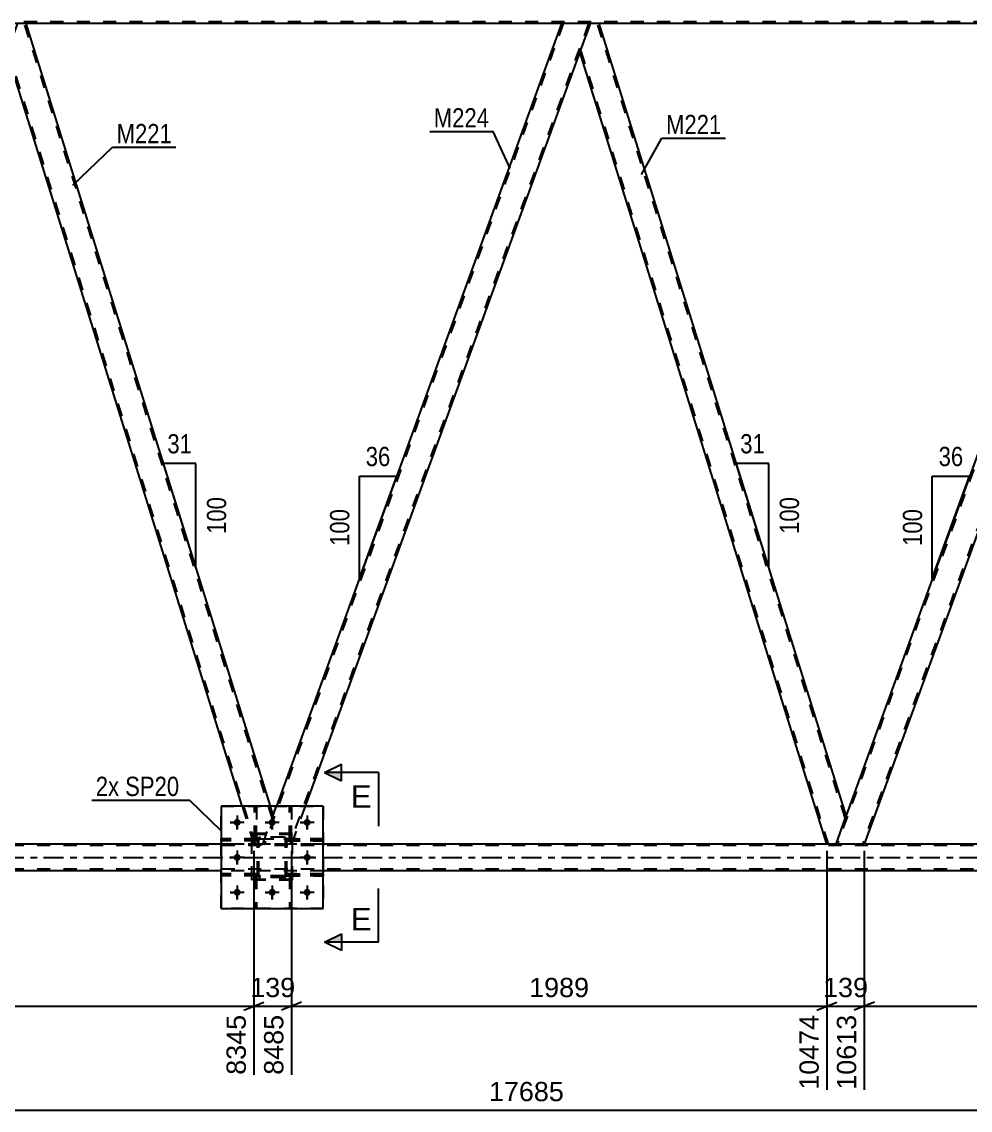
# Model space of a CAD drawing. Header units: millimetres. Extents: x 0 to 841, y 0 to 594.
# Drawn here: x 357.5 to 498.5, y 269.3 to 431.2 of the extents above; entities that cross this region are included whole.
import ezdxf

# ---------------------------------------------------------------- set-up
doc = ezdxf.new("R2010")
doc.units = ezdxf.units.MM
doc.linetypes.add('DXK_LINE_DOT2', pattern=[3.9198, 1.9599, -1.9599])
doc.linetypes.add('DXK_LINE_DOT3', pattern=[5.9187, 2.979, -0.9799, 0.9799, -0.9799])
doc.styles.add('Arial', font='ARIAL.TTF', dxfattribs={"height": 0.2})
doc.styles.add('Arial Narrow', font='ARIALN.TTF', dxfattribs={"height": 0.2})

# ---------------------------------------------------------------- blocks, each defined once
blk = doc.blocks.new('Part-318895985-3798 - 3780')
at = {"color": 7, "linetype": 'DXK_LINE_DOT2'}
for p, q in [((397.28, 309.69), (397.28, 314.53)), ((397.28, 314.53), (397.6, 314.53)), ((397.6, 314.53), (397.6, 309.69)), ((397.28, 310.29), (397.6, 310.29)), ((397.6, 309.69), (397.28, 309.69))]:
    blk.add_line(p, q, dxfattribs=at)
blk = doc.blocks.new('Part-318895985-4180 - 3780')
at = {"color": 7, "linetype": 'DXK_LINE_DOT2'}
for p, q in [((387.12, 299.33), (387.12, 314.53)), ((387.12, 314.53), (402.32, 314.53)), ((402.32, 314.53), (402.32, 299.33)), ((402.32, 299.33), (387.12, 299.33))]:
    blk.add_line(p, q, dxfattribs=at)
blk = doc.blocks.new('Part-318895985-3799 - 3780')
at = {"color": 7, "linetype": 'DXK_LINE_DOT2'}
for p, q in [((392.08, 304.17), (392.4, 304.17)), ((392.08, 304.17), (392.08, 299.33)), ((392.08, 303.57), (392.4, 303.57)), ((392.4, 304.17), (392.4, 299.33)), ((392.4, 299.33), (392.08, 299.33))]:
    blk.add_line(p, q, dxfattribs=at)
blk = doc.blocks.new('Part-318895985-3904 - 3780')
at = {"color": 7, "linetype": 'DXK_LINE_DOT2'}
for p, q in [((437.98, 430.92), (393.58, 308.92)), ((441.73, 430.92), (397.32, 308.92)), ((437.98, 430.92), (438, 430.92)), ((441.98, 430.92), (440.44, 426.67)), ((393.32, 308.92), (395.36, 314.53)), ((399.62, 314.53), (397.58, 308.92)), ((397.58, 308.92), (393.32, 308.92))]:
    blk.add_line(p, q, dxfattribs=at)
at = {"color": 2, "linetype": 'Continuous'}
for p, q in [((437.73, 430.92), (395.36, 314.53)), ((441.98, 430.92), (437.73, 430.92)), ((440.44, 426.67), (399.62, 314.53))]:
    blk.add_line(p, q, dxfattribs=at)
blk = doc.blocks.new('Part-318895985-3820 - 3780')
at = {"color": 7, "linetype": 'DXK_LINE_DOT2'}
for p, q in [((718.45, 308.68), (129.92, 308.68)), ((718.45, 308.92), (216.85, 308.92)), ((402.32, 308.92), (387.12, 308.92)), ((482.71, 308.92), (477.14, 308.92)), ((718.45, 305.16), (129.92, 305.16)), ((402.32, 304.92), (387.12, 304.92))]:
    blk.add_line(p, q, dxfattribs=at)
at = {"color": 2, "linetype": 'Continuous'}
for p, q in [((387.12, 308.92), (312.44, 308.92)), ((477.14, 308.92), (402.32, 308.92)), ((557.39, 308.92), (482.71, 308.92)), ((387.12, 304.92), (232.05, 304.92)), ((557.39, 304.92), (402.32, 304.92))]:
    blk.add_line(p, q, dxfattribs=at)
at = {"color": 7, "linetype": 'DXK_LINE_DOT3'}
blk.add_line((129.92, 306.92), (718.45, 306.92), dxfattribs=at)
blk = doc.blocks.new('Part-318895985-4147 - 3780')
at = {"color": 7, "linetype": 'DXK_LINE_DOT2'}
for p, q in [((397.28, 304.17), (397.6, 304.17)), ((397.28, 304.17), (397.28, 299.33)), ((397.28, 303.57), (397.6, 303.57)), ((397.6, 304.17), (397.6, 299.33)), ((397.6, 299.33), (397.28, 299.33))]:
    blk.add_line(p, q, dxfattribs=at)
blk = doc.blocks.new('Part-318895985-4201 - 3780')
at = {"color": 7, "linetype": 'DXK_LINE_DOT2'}
for p, q in [((396.92, 309.37), (396.92, 309.69)), ((396.92, 309.69), (402.32, 309.69)), ((402.32, 309.37), (396.92, 309.37)), ((397.52, 309.37), (397.52, 309.69)), ((402.32, 309.69), (402.32, 309.37))]:
    blk.add_line(p, q, dxfattribs=at)
blk = doc.blocks.new('Part-318895985-4192 - 3780')
at = {"color": 7, "linetype": 'DXK_LINE_DOT2'}
for p, q in [((402.32, 309.69), (396.92, 309.69)), ((396.92, 309.69), (396.92, 309.37)), ((396.92, 309.37), (402.32, 309.37)), ((397.52, 309.37), (397.52, 309.69)), ((402.32, 309.37), (402.32, 309.69))]:
    blk.add_line(p, q, dxfattribs=at)
blk = doc.blocks.new('Part-318895985-4199 - 3780')
at = {"color": 7, "linetype": 'DXK_LINE_DOT2'}
for p, q in [((402.32, 304.49), (396.92, 304.49)), ((396.92, 304.49), (396.92, 304.17)), ((397.52, 304.17), (397.52, 304.49)), ((402.32, 304.17), (402.32, 304.49)), ((396.92, 304.17), (402.32, 304.17))]:
    blk.add_line(p, q, dxfattribs=at)
blk = doc.blocks.new('Part-318895985-4115 - 3780')
at = {"color": 2, "linetype": 'Continuous'}
for p, q in [((392.08, 314.53), (392.08, 314.53)), ((392.4, 314.53), (392.08, 314.53)), ((392.4, 314.53), (392.4, 314.53))]:
    blk.add_line(p, q, dxfattribs=at)
at = {"color": 7, "linetype": 'DXK_LINE_DOT2'}
for p, q in [((392.08, 309.69), (392.08, 314.53)), ((392.4, 309.69), (392.4, 314.53)), ((392.08, 310.29), (392.4, 310.29)), ((392.4, 309.69), (392.08, 309.69))]:
    blk.add_line(p, q, dxfattribs=at)
blk = doc.blocks.new('Bolt-318895985-3896 - 3780')
at = {"color": 1, "linetype": 'Continuous'}
for p, q in [((389.52, 313.17), (389.52, 312.48)), ((394.72, 313.17), (394.72, 312.48)), ((399.92, 313.17), (399.92, 312.48)), ((388.48, 312.13), (389.18, 312.13)), ((389.52, 311.09), (389.52, 311.78)), ((390.56, 312.13), (389.87, 312.13)), ((393.68, 312.13), (394.38, 312.13)), ((394.72, 311.09), (394.72, 311.78)), ((395.76, 312.13), (395.07, 312.13)), ((398.88, 312.13), (399.58, 312.13)), ((399.92, 311.09), (399.92, 311.78)), ((400.96, 312.13), (400.27, 312.13)), ((389.52, 307.97), (389.52, 307.28)), ((399.92, 307.97), (399.92, 307.28)), ((388.48, 306.93), (389.18, 306.93)), ((389.52, 305.89), (389.52, 306.58)), ((390.56, 306.93), (389.87, 306.93)), ((398.88, 306.93), (399.58, 306.93)), ((399.92, 305.89), (399.92, 306.58)), ((400.96, 306.93), (400.27, 306.93)), ((389.52, 302.77), (389.52, 302.08)), ((394.72, 302.77), (394.72, 302.08)), ((399.92, 302.77), (399.92, 302.08)), ((388.48, 301.73), (389.18, 301.73)), ((389.52, 300.69), (389.52, 301.38)), ((390.56, 301.73), (389.87, 301.73)), ((393.68, 301.73), (394.38, 301.73)), ((394.72, 300.69), (394.72, 301.38)), ((395.76, 301.73), (395.07, 301.73)), ((398.88, 301.73), (399.58, 301.73)), ((399.92, 300.69), (399.92, 301.38)), ((400.96, 301.73), (400.27, 301.73))]:
    blk.add_line(p, q, dxfattribs=at)
blk = doc.blocks.new('Part-318895985-4169 - 3780')
at = {"color": 7, "linetype": 'DXK_LINE_DOT2'}
for p, q in [((392.52, 309.69), (387.12, 309.69)), ((387.12, 309.37), (387.12, 309.69)), ((392.52, 309.37), (387.12, 309.37)), ((391.92, 309.37), (391.92, 309.69)), ((392.52, 309.69), (392.52, 309.37))]:
    blk.add_line(p, q, dxfattribs=at)
blk = doc.blocks.new('Part-318895985-3959 - 3780')
at = {"color": 7, "linetype": 'DXK_LINE_DOT2'}
for p, q in [((728.25, 431.16), (129.92, 431.16)), ((358.17, 430.92), (352.59, 430.92)), ((443.3, 430.92), (437.73, 430.92))]:
    blk.add_line(p, q, dxfattribs=at)
at = {"color": 2, "linetype": 'Continuous'}
for p, q in [((437.73, 430.92), (358.17, 430.92)), ((522.86, 430.92), (443.3, 430.92))]:
    blk.add_line(p, q, dxfattribs=at)
blk = doc.blocks.new('Part-318895985-4012 - 3780')
at = {"color": 7, "linetype": 'DXK_LINE_DOT2'}
for p, q in [((392.4, 304.17), (392.08, 304.17)), ((392.08, 304.17), (392.08, 299.33)), ((392.08, 303.57), (392.4, 303.57)), ((392.4, 304.17), (392.4, 299.33)), ((392.08, 299.33), (392.4, 299.33))]:
    blk.add_line(p, q, dxfattribs=at)
blk = doc.blocks.new('Part-318895985-4019 - 3780')
at = {"color": 7, "linetype": 'DXK_LINE_DOT2'}
for p, q in [((397.72, 310.33), (391.72, 310.33)), ((391.72, 303.53), (391.72, 310.33)), ((397.72, 303.53), (397.72, 310.33)), ((397.72, 303.53), (391.72, 303.53))]:
    blk.add_line(p, q, dxfattribs=at)
blk = doc.blocks.new('Part-318895985-4024 - 3780')
at = {"color": 2, "linetype": 'Continuous'}
for p, q in [((356.85, 430.92), (355.3, 426.67)), ((358.17, 430.92), (356.85, 430.92)), ((394.45, 314.53), (358.17, 430.92)), ((390.26, 314.53), (355.3, 426.67))]:
    blk.add_line(p, q, dxfattribs=at)
at = {"color": 7, "linetype": 'DXK_LINE_DOT2'}
for p, q in [((394.73, 312.8), (357.91, 430.92)), ((392.25, 308.92), (355.44, 427.05)), ((390.26, 314.53), (392, 308.92)), ((394.87, 313.17), (394.45, 314.53)), ((393.32, 308.92), (394.87, 313.17)), ((392, 308.92), (393.32, 308.92))]:
    blk.add_line(p, q, dxfattribs=at)
blk = doc.blocks.new('Part-318895985-4034 - 3780')
at = {"color": 2, "linetype": 'Continuous'}
for p, q in [((441.98, 430.92), (440.44, 426.67)), ((443.3, 430.92), (441.98, 430.92)), ((480, 313.17), (443.3, 430.92)), ((477.14, 308.92), (440.44, 426.67)), ((479.73, 312.43), (478.46, 308.92)), ((480, 313.17), (479.73, 312.43)), ((478.46, 308.92), (477.14, 308.92))]:
    blk.add_line(p, q, dxfattribs=at)
at = {"color": 7, "linetype": 'DXK_LINE_DOT2'}
for p, q in [((479.87, 312.8), (443.05, 430.92)), ((477.39, 308.92), (440.57, 427.05)), ((479.98, 313.12), (479.73, 312.43))]:
    blk.add_line(p, q, dxfattribs=at)
blk = doc.blocks.new('Part-318895985-4045 - 3780')
at = {"color": 7, "linetype": 'DXK_LINE_DOT2'}
for p, q in [((397.72, 310.46), (391.72, 310.46)), ((391.72, 303.66), (391.72, 310.46)), ((397.72, 303.66), (397.72, 310.46)), ((397.72, 303.66), (391.72, 303.66))]:
    blk.add_line(p, q, dxfattribs=at)
blk = doc.blocks.new('Part-318895985-4109 - 3780')
at = {"color": 7, "linetype": 'DXK_LINE_DOT2'}
for p, q in [((392.08, 309.69), (392.08, 314.53)), ((392.08, 314.53), (392.4, 314.53)), ((392.4, 314.53), (392.4, 309.69)), ((392.08, 310.29), (392.4, 310.29)), ((392.4, 309.69), (392.08, 309.69))]:
    blk.add_line(p, q, dxfattribs=at)
blk = doc.blocks.new('Part-318895985-4076 - 3780')
at = {"color": 7, "linetype": 'DXK_LINE_DOT2'}
for p, q in [((523.12, 430.92), (478.71, 308.92)), ((526.86, 430.92), (482.46, 308.92)), ((523.12, 430.92), (523.13, 430.92)), ((527.12, 430.92), (525.57, 426.67)), ((480, 313.17), (478.46, 308.92)), ((478.71, 308.92), (478.73, 308.92))]:
    blk.add_line(p, q, dxfattribs=at)
at = {"color": 2, "linetype": 'Continuous'}
for p, q in [((522.86, 430.92), (480, 313.17)), ((522.86, 430.92), (527.12, 430.92)), ((525.57, 426.67), (482.71, 308.92)), ((482.67, 308.92), (478.46, 308.92)), ((482.71, 308.92), (482.67, 308.92))]:
    blk.add_line(p, q, dxfattribs=at)
blk = doc.blocks.new('Part-318895985-4108 - 3780')
at = {"color": 7, "linetype": 'DXK_LINE_DOT2'}
for p, q in [((392.52, 304.49), (387.12, 304.49)), ((387.12, 304.49), (387.12, 304.17)), ((391.92, 304.17), (391.92, 304.49)), ((392.52, 304.17), (392.52, 304.49)), ((392.52, 304.17), (387.12, 304.17))]:
    blk.add_line(p, q, dxfattribs=at)
blk = doc.blocks.new('Part-318895985-4116 - 3780')
at = {"color": 2, "linetype": 'Continuous'}
for p, q in [((397.28, 314.53), (397.28, 314.53)), ((397.6, 314.53), (397.28, 314.53)), ((397.6, 314.53), (397.6, 314.53))]:
    blk.add_line(p, q, dxfattribs=at)
at = {"color": 7, "linetype": 'DXK_LINE_DOT2'}
for p, q in [((397.28, 309.69), (397.28, 314.53)), ((397.6, 309.69), (397.6, 314.53)), ((397.28, 310.29), (397.6, 310.29)), ((397.6, 309.69), (397.28, 309.69))]:
    blk.add_line(p, q, dxfattribs=at)
blk = doc.blocks.new('Part-318895985-4148 - 3780')
at = {"color": 7, "linetype": 'DXK_LINE_DOT2'}
for p, q in [((392.52, 309.45), (392.56, 309.63)), ((392.56, 309.63), (392.52, 309.45)), ((392.52, 304.41), (392.52, 309.45)), ((392.76, 309.45), (392.78, 309.54)), ((392.76, 304.41), (392.76, 309.45)), ((392.78, 309.54), (392.83, 309.62)), ((392.82, 309.89), (393, 309.93)), ((393, 309.93), (392.82, 309.89)), ((392.83, 309.62), (392.91, 309.67)), ((392.91, 309.67), (393, 309.69)), ((396.44, 309.93), (393, 309.93)), ((393, 309.69), (396.44, 309.69)), ((396.44, 309.93), (396.63, 309.89)), ((396.63, 309.89), (396.44, 309.93)), ((396.44, 309.69), (396.53, 309.67)), ((396.53, 309.67), (396.61, 309.62)), ((396.61, 309.62), (396.66, 309.54)), ((396.66, 309.54), (396.68, 309.45)), ((396.68, 304.41), (396.68, 309.45)), ((396.89, 309.63), (396.92, 309.45)), ((396.92, 309.45), (396.89, 309.63)), ((396.92, 304.41), (396.92, 309.45)), ((392.56, 304.22), (392.52, 304.41)), ((392.52, 304.41), (392.56, 304.22)), ((392.78, 304.32), (392.76, 304.41)), ((392.83, 304.24), (392.78, 304.32)), ((392.91, 304.19), (392.83, 304.24)), ((396.61, 304.24), (396.53, 304.19)), ((396.66, 304.32), (396.61, 304.24)), ((396.68, 304.41), (396.66, 304.32)), ((396.92, 304.41), (396.89, 304.22)), ((396.89, 304.22), (396.92, 304.41)), ((393, 303.93), (392.82, 303.97)), ((392.82, 303.97), (393, 303.93)), ((393, 304.17), (392.91, 304.19)), ((396.44, 304.17), (393, 304.17)), ((396.44, 303.93), (393, 303.93)), ((396.53, 304.19), (396.44, 304.17)), ((396.63, 303.97), (396.44, 303.93)), ((396.44, 303.93), (396.63, 303.97))]:
    blk.add_line(p, q, dxfattribs=at)
at = {"color": 7, "linetype": 'DXK_LINE_DOT3'}
blk.add_line((394.72, 306.93), (394.72, 306.93), dxfattribs=at)
at = {"color": 7, "linetype": 'DXK_LINE_DOT2'}
for centre, start, end in [((393, 309.45), 112.5, 157.5), ((393, 309.45), 112.5, 157.5), ((396.44, 309.45), 22.5, 67.5), ((396.44, 309.45), 22.5, 67.5), ((393, 304.41), 202.5, 247.5), ((393, 304.41), 202.5, 247.5), ((396.44, 304.41), 292.5, 337.5), ((396.44, 304.41), 292.5, 337.5)]:
    blk.add_arc(centre, 0.48, start, end, dxfattribs=at)
blk = doc.blocks.new('Part-318895985-4168 - 3780')
at = {"color": 7, "linetype": 'DXK_LINE_DOT2'}
for p, q in [((397.6, 304.17), (397.28, 304.17)), ((397.28, 304.17), (397.28, 299.33)), ((397.28, 303.57), (397.6, 303.57)), ((397.6, 304.17), (397.6, 299.33)), ((397.28, 299.33), (397.6, 299.33))]:
    blk.add_line(p, q, dxfattribs=at)
blk = doc.blocks.new('Part-318895985-4170 - 3780')
at = {"color": 7, "linetype": 'DXK_LINE_DOT2'}
for p, q in [((392.52, 304.49), (387.12, 304.49)), ((387.12, 304.17), (387.12, 304.49)), ((391.92, 304.17), (391.92, 304.49)), ((392.52, 304.49), (392.52, 304.17)), ((392.52, 304.17), (387.12, 304.17))]:
    blk.add_line(p, q, dxfattribs=at)
blk = doc.blocks.new('Part-318895985-4175 - 3780')
at = {"color": 2, "linetype": 'Continuous'}
for p, q in [((387.12, 314.53), (387.12, 299.33)), ((402.32, 314.53), (387.12, 314.53)), ((402.32, 299.33), (402.32, 314.53)), ((387.12, 299.33), (402.32, 299.33))]:
    blk.add_line(p, q, dxfattribs=at)
blk = doc.blocks.new('Part-318895985-4191 - 3780')
at = {"color": 7, "linetype": 'DXK_LINE_DOT2'}
for p, q in [((392.52, 309.45), (392.56, 309.63)), ((392.56, 309.63), (392.52, 309.45)), ((392.52, 304.41), (392.52, 309.45)), ((392.76, 309.45), (392.78, 309.54)), ((392.76, 304.41), (392.76, 309.45)), ((392.78, 309.54), (392.83, 309.62)), ((392.82, 309.89), (393, 309.93)), ((393, 309.93), (392.82, 309.89)), ((392.83, 309.62), (392.91, 309.67)), ((392.91, 309.67), (393, 309.69)), ((396.44, 309.93), (393, 309.93)), ((393, 309.69), (396.44, 309.69)), ((396.44, 309.93), (396.63, 309.89)), ((396.63, 309.89), (396.44, 309.93)), ((396.44, 309.69), (396.53, 309.67)), ((396.53, 309.67), (396.61, 309.62)), ((396.61, 309.62), (396.66, 309.54)), ((396.66, 309.54), (396.68, 309.45)), ((396.68, 304.41), (396.68, 309.45)), ((396.89, 309.63), (396.92, 309.45)), ((396.92, 309.45), (396.89, 309.63)), ((396.92, 304.41), (396.92, 309.45)), ((392.56, 304.22), (392.52, 304.41)), ((392.52, 304.41), (392.56, 304.22)), ((392.78, 304.32), (392.76, 304.41)), ((392.83, 304.24), (392.78, 304.32)), ((392.91, 304.19), (392.83, 304.24)), ((396.61, 304.24), (396.53, 304.19)), ((396.66, 304.32), (396.61, 304.24)), ((396.68, 304.41), (396.66, 304.32)), ((396.92, 304.41), (396.89, 304.22)), ((396.89, 304.22), (396.92, 304.41)), ((393, 303.93), (392.82, 303.97)), ((392.82, 303.97), (393, 303.93)), ((393, 304.17), (392.91, 304.19)), ((396.44, 304.17), (393, 304.17)), ((396.44, 303.93), (393, 303.93)), ((396.53, 304.19), (396.44, 304.17)), ((396.63, 303.97), (396.44, 303.93)), ((396.44, 303.93), (396.63, 303.97))]:
    blk.add_line(p, q, dxfattribs=at)
at = {"color": 7, "linetype": 'DXK_LINE_DOT3'}
blk.add_line((394.72, 306.93), (394.72, 306.93), dxfattribs=at)
at = {"color": 7, "linetype": 'DXK_LINE_DOT2'}
for centre, start, end in [((393, 309.45), 112.5, 157.5), ((393, 309.45), 112.5, 157.5), ((396.44, 309.45), 22.5, 67.5), ((396.44, 309.45), 22.5, 67.5), ((393, 304.41), 202.5, 247.5), ((393, 304.41), 202.5, 247.5), ((396.44, 304.41), 292.5, 337.5), ((396.44, 304.41), 292.5, 337.5)]:
    blk.add_arc(centre, 0.48, start, end, dxfattribs=at)
blk = doc.blocks.new('Bolt-318895985-4195 - 3780')
at = {"linetype": 'Continuous'}
for points in [[(390.04, 312.13, -1), (389, 312.13, -1)], [(395.24, 312.13, -1), (394.2, 312.13, -1)], [(400.44, 312.13, -1), (399.4, 312.13, -1)], [(390.04, 306.93, -1), (389, 306.93, -1)], [(400.44, 306.93, -1), (399.4, 306.93, -1)], [(390.04, 301.73, -1), (389, 301.73, -1)], [(395.24, 301.73, -1), (394.2, 301.73, -1)], [(400.44, 301.73, -1), (399.4, 301.73, -1)]]:
    blk.add_hatch(color=1, dxfattribs=at).paths.add_polyline_path(points)
at = {"color": 1, "linetype": 'Continuous'}
for p, q in [((389.52, 313.17), (389.52, 311.09)), ((394.72, 313.17), (394.72, 311.09)), ((399.92, 313.17), (399.92, 311.09)), ((390.56, 312.13), (388.48, 312.13)), ((395.76, 312.13), (393.68, 312.13)), ((400.96, 312.13), (398.88, 312.13)), ((389.52, 307.97), (389.52, 305.89)), ((399.92, 307.97), (399.92, 305.89)), ((390.56, 306.93), (388.48, 306.93)), ((400.96, 306.93), (398.88, 306.93)), ((389.52, 302.77), (389.52, 300.69)), ((394.72, 302.77), (394.72, 300.69)), ((399.92, 302.77), (399.92, 300.69)), ((390.56, 301.73), (388.48, 301.73)), ((395.76, 301.73), (393.68, 301.73)), ((400.96, 301.73), (398.88, 301.73))]:
    blk.add_line(p, q, dxfattribs=at)
blk = doc.blocks.new('Part-318895985-4200 - 3780')
at = {"color": 7, "linetype": 'DXK_LINE_DOT2'}
for p, q in [((392.52, 309.69), (387.12, 309.69)), ((387.12, 309.69), (387.12, 309.37)), ((392.52, 309.37), (387.12, 309.37)), ((391.92, 309.37), (391.92, 309.69)), ((392.52, 309.37), (392.52, 309.69))]:
    blk.add_line(p, q, dxfattribs=at)
blk = doc.blocks.new('Part-318895985-4208 - 3780')
at = {"color": 7, "linetype": 'DXK_LINE_DOT2'}
for p, q in [((396.92, 304.17), (396.92, 304.49)), ((396.92, 304.49), (402.32, 304.49)), ((397.52, 304.17), (397.52, 304.49)), ((402.32, 304.49), (402.32, 304.17)), ((402.32, 304.17), (396.92, 304.17))]:
    blk.add_line(p, q, dxfattribs=at)
blk = doc.blocks.new('StraightDimension-318895985-4437 - 3780')
at = {"color": 7, "linetype": 'Continuous'}
for p, q in [((477.14, 307.92), (477.14, 272.39)), ((482.71, 307.92), (482.71, 272.39)), ((475.64, 284.21), (478.64, 285.41)), ((484.21, 285.41), (481.21, 284.21)), ((477.14, 284.81), (482.71, 284.81))]:
    blk.add_line(p, q, dxfattribs=at)
at = {"color": 0}
blk.add_wipeout([(483.86, 285.56), (483.86, 289.76), (475.99, 289.76), (475.99, 285.56)], dxfattribs=at)
at = {"color": 0, "linetype": 'Continuous'}
blk.add_wipeout([(482.11, 284.11), (477.91, 284.11), (477.91, 271.79), (482.11, 271.79)], dxfattribs=at)
at = {"color": 3, "style": 'Arial'}
blk.add_text('139', height=2.865, dxfattribs=at).set_placement((476.59, 286.16))
at = {"color": 3, "linetype": 'Continuous', "style": 'Arial'}
blk.add_text('10613', height=2.865, rotation=90.0002, dxfattribs=at).set_placement((481.51, 272.39))
blk = doc.blocks.new('StraightDimension-318895985-4409 - 3780')
at = {"color": 7, "linetype": 'Continuous'}
for p, q in [((392, 307.92), (392, 274.61)), ((397.58, 307.92), (397.58, 274.61)), ((390.5, 284.21), (393.5, 285.41)), ((399.08, 285.41), (396.08, 284.21)), ((392, 284.81), (397.58, 284.81))]:
    blk.add_line(p, q, dxfattribs=at)
at = {"color": 0}
blk.add_wipeout([(398.73, 285.56), (398.73, 289.76), (390.86, 289.76), (390.86, 285.56)], dxfattribs=at)
at = {"color": 0, "linetype": 'Continuous'}
blk.add_wipeout([(396.98, 284.11), (392.78, 284.11), (392.78, 274.01), (396.98, 274.01)], dxfattribs=at)
at = {"color": 3, "style": 'Arial'}
blk.add_text('139', height=2.865, dxfattribs=at).set_placement((391.46, 286.16))
at = {"color": 3, "linetype": 'Continuous', "style": 'Arial'}
blk.add_text('8485', height=2.865, rotation=90.0002, dxfattribs=at).set_placement((396.38, 274.61))
blk = doc.blocks.new('AngleDimension-318895985-4263 - 3780')
at = {"color": 7, "linetype": 'Continuous'}
for p, q in [((492.81, 363.6), (498.35, 363.6)), ((492.81, 348.37), (498.35, 363.6)), ((492.81, 348.37), (492.81, 363.6)), ((494.66, 353.45), (498.35, 363.6))]:
    blk.add_line(p, q, dxfattribs=at)
at = {"color": 0}
for points in [[(498.01, 364.5), (498.01, 368.7), (493.16, 368.7), (493.16, 364.5)], [(491.91, 359.33), (487.71, 359.33), (487.71, 352.64), (491.91, 352.64)]]:
    blk.add_wipeout(points, dxfattribs=at)
at = {"color": 3, "style": 'Arial Narrow'}
blk.add_text('36', height=2.863, dxfattribs=at).set_placement((493.76, 365.1))
blk.add_text('100', height=2.863, rotation=90.0002, dxfattribs=at).set_placement((491.31, 353.24))
blk = doc.blocks.new('AngleDimension-318895985-4927 - 3780')
at = {"color": 7, "linetype": 'Continuous'}
for p, q in [((381.37, 356.49), (378.56, 365.5)), ((383.38, 365.5), (378.56, 365.5)), ((383.38, 350.03), (378.56, 365.5)), ((383.38, 350.03), (383.38, 365.5))]:
    blk.add_line(p, q, dxfattribs=at)
at = {"color": 0}
for points in [[(383.4, 366.4), (383.4, 370.6), (378.54, 370.6), (378.54, 366.4)], [(388.48, 361.11), (384.28, 361.11), (384.28, 354.42), (388.48, 354.42)]]:
    blk.add_wipeout(points, dxfattribs=at)
at = {"color": 3, "style": 'Arial Narrow'}
blk.add_text('31', height=2.863, dxfattribs=at).set_placement((379.14, 367))
blk.add_text('100', height=2.863, rotation=90.0002, dxfattribs=at).set_placement((387.88, 355.02))
blk = doc.blocks.new('StraightDimension-318895985-4395 - 3780')
at = {"color": 7, "linetype": 'Continuous'}
for p, q in [((312.44, 307.92), (312.44, 274.61)), ((392, 307.92), (392, 274.61)), ((313.94, 285.41), (310.94, 284.21)), ((390.5, 284.21), (393.5, 285.41)), ((312.44, 284.81), (392, 284.81))]:
    blk.add_line(p, q, dxfattribs=at)
at = {"color": 0}
blk.add_wipeout([(357.27, 285.56), (357.27, 289.76), (347.18, 289.76), (347.18, 285.56)], dxfattribs=at)
at = {"color": 0, "linetype": 'Continuous'}
blk.add_wipeout([(391.4, 284.11), (387.2, 284.11), (387.2, 274.01), (391.4, 274.01)], dxfattribs=at)
at = {"color": 3, "style": 'Arial'}
blk.add_text('1989', height=2.865, dxfattribs=at).set_placement((347.78, 286.16))
at = {"color": 3, "linetype": 'Continuous', "style": 'Arial'}
blk.add_text('8345', height=2.865, rotation=90.0002, dxfattribs=at).set_placement((390.8, 274.61))
blk = doc.blocks.new('StraightDimension-318895985-4423 - 3780')
at = {"color": 7, "linetype": 'Continuous'}
for p, q in [((397.58, 307.92), (397.58, 274.61)), ((477.14, 307.92), (477.14, 272.39)), ((399.08, 285.41), (396.08, 284.21)), ((475.64, 284.21), (478.64, 285.41)), ((397.58, 284.81), (477.14, 284.81))]:
    blk.add_line(p, q, dxfattribs=at)
at = {"color": 0}
blk.add_wipeout([(442.41, 285.56), (442.41, 289.76), (432.31, 289.76), (432.31, 285.56)], dxfattribs=at)
at = {"color": 0, "linetype": 'Continuous'}
blk.add_wipeout([(476.54, 284.11), (472.34, 284.11), (472.34, 271.79), (476.54, 271.79)], dxfattribs=at)
at = {"color": 3, "style": 'Arial'}
blk.add_text('1989', height=2.865, dxfattribs=at).set_placement((432.91, 286.16))
at = {"color": 3, "linetype": 'Continuous', "style": 'Arial'}
blk.add_text('10474', height=2.865, rotation=90.0002, dxfattribs=at).set_placement((475.94, 272.39))
blk = doc.blocks.new('StraightDimension-318895985-4451 - 3780')
at = {"color": 7, "linetype": 'Continuous'}
for p, q in [((482.71, 307.92), (482.71, 272.39)), ((562.27, 307.92), (562.27, 272.39)), ((484.21, 285.41), (481.21, 284.21)), ((560.77, 284.21), (563.77, 285.41)), ((482.71, 284.81), (562.27, 284.81))]:
    blk.add_line(p, q, dxfattribs=at)
at = {"color": 0}
blk.add_wipeout([(527.54, 285.56), (527.54, 289.76), (517.44, 289.76), (517.44, 285.56)], dxfattribs=at)
at = {"color": 0, "linetype": 'Continuous'}
blk.add_wipeout([(561.67, 284.11), (557.47, 284.11), (557.47, 271.79), (561.67, 271.79)], dxfattribs=at)
at = {"color": 3, "style": 'Arial'}
blk.add_text('1989', height=2.865, dxfattribs=at).set_placement((518.04, 286.16))
at = {"color": 3, "linetype": 'Continuous', "style": 'Arial'}
blk.add_text('12602', height=2.865, rotation=90.0002, dxfattribs=at).set_placement((561.07, 272.39))
blk = doc.blocks.new('StraightDimension-318895985-4650 - 3780')
at = {"color": 7, "linetype": 'Continuous'}
blk.add_line((102.24, 269.34), (762.74, 269.34), dxfattribs=at)
at = {"color": 0}
blk.add_wipeout([(438.65, 270.09), (438.65, 274.29), (426.33, 274.29), (426.33, 270.09)], dxfattribs=at)
at = {"color": 3, "style": 'Arial'}
blk.add_text('17685', height=2.865, dxfattribs=at).set_placement((426.93, 270.69))
blk = doc.blocks.new('AngleDimension-318895985-4709 - 3780')
at = {"color": 7, "linetype": 'Continuous'}
for p, q in [((466.5, 356.49), (463.69, 365.5)), ((468.51, 365.5), (463.69, 365.5)), ((468.51, 350.03), (463.69, 365.5)), ((468.51, 350.03), (468.51, 365.5))]:
    blk.add_line(p, q, dxfattribs=at)
at = {"color": 0}
for points in [[(468.53, 366.4), (468.53, 370.6), (463.68, 370.6), (463.68, 366.4)], [(473.61, 361.11), (469.41, 361.11), (469.41, 354.42), (473.61, 354.42)]]:
    blk.add_wipeout(points, dxfattribs=at)
at = {"color": 3, "style": 'Arial Narrow'}
blk.add_text('31', height=2.863, dxfattribs=at).set_placement((464.28, 367))
blk.add_text('100', height=2.863, rotation=90.0002, dxfattribs=at).set_placement((473.01, 355.02))
blk = doc.blocks.new('AngleDimension-318895985-4980 - 3780')
at = {"color": 7, "linetype": 'Continuous'}
for p, q in [((407.68, 363.6), (413.22, 363.6)), ((407.68, 348.37), (413.22, 363.6)), ((407.68, 348.37), (407.68, 363.6)), ((409.53, 353.45), (413.22, 363.6))]:
    blk.add_line(p, q, dxfattribs=at)
at = {"color": 0}
for points in [[(412.88, 364.5), (412.88, 368.7), (408.02, 368.7), (408.02, 364.5)], [(406.78, 359.33), (402.58, 359.33), (402.58, 352.64), (406.78, 352.64)]]:
    blk.add_wipeout(points, dxfattribs=at)
at = {"color": 3, "style": 'Arial Narrow'}
blk.add_text('36', height=2.863, dxfattribs=at).set_placement((408.62, 365.1))
blk.add_text('100', height=2.863, rotation=90.0002, dxfattribs=at).set_placement((406.18, 353.24))
blk = doc.blocks.new('Mark-318895985-3900 - 3780')
at = {"color": 0}
blk.add_wipeout([(426.96, 415.45), (426.96, 418.45), (418.73, 418.45), (418.73, 415.45)], dxfattribs=at)
blk.add_wipeout([(426.96, 415.45), (426.96, 418.45), (418.73, 418.45), (418.73, 415.45)], dxfattribs=at)
at = {"color": 30, "linetype": 'Continuous'}
for p in [(418.13, 414.85), (430.07, 409.37)]:
    blk.add_line(p, (427.56, 414.85), dxfattribs=at)
at = {"color": 3, "style": 'Arial Narrow'}
blk.add_text('M224', height=2.863, dxfattribs=at).set_placement((418.73, 415.45))
blk = doc.blocks.new('Mark-318895985-4020 - 3780')
at = {"color": 0}
blk.add_wipeout([(379.82, 413.11), (379.82, 416.11), (371.6, 416.11), (371.6, 413.11)], dxfattribs=at)
blk.add_wipeout([(379.82, 413.11), (379.82, 416.11), (371.6, 416.11), (371.6, 413.11)], dxfattribs=at)
at = {"color": 30, "linetype": 'Continuous'}
for p, q in [((365.07, 406.85), (371, 412.51)), ((371, 412.51), (380.42, 412.51))]:
    blk.add_line(p, q, dxfattribs=at)
at = {"color": 3, "style": 'Arial Narrow'}
blk.add_text('M221', height=2.863, dxfattribs=at).set_placement((371.6, 413.11))
blk = doc.blocks.new('Mark-318895985-4030 - 3780')
at = {"color": 0}
blk.add_wipeout([(461.47, 414.46), (461.47, 417.46), (453.25, 417.46), (453.25, 414.46)], dxfattribs=at)
blk.add_wipeout([(461.47, 414.46), (461.47, 417.46), (453.25, 417.46), (453.25, 414.46)], dxfattribs=at)
at = {"color": 30, "linetype": 'Continuous'}
for p, q in [((449.62, 408.45), (452.65, 413.86)), ((452.65, 413.86), (462.07, 413.86))]:
    blk.add_line(p, q, dxfattribs=at)
at = {"color": 3, "style": 'Arial Narrow'}
blk.add_text('M221', height=2.863, dxfattribs=at).set_placement((453.25, 414.46))
blk = doc.blocks.new('MarkSet-318895985-5132 - 3780')
at = {"color": 30, "linetype": 'Continuous'}
blk.add_line((387.12, 310.88), (382.41, 315.46), dxfattribs=at)
at = {"color": 0}
for points in [[(371.97, 316.06), (371.97, 319.06), (368.5, 319.06), (368.5, 316.06)], [(380.91, 316.06), (380.91, 319.06), (372.87, 319.06), (372.87, 316.06)]]:
    blk.add_wipeout(points, dxfattribs=at)
for points in [[(371.97, 316.06), (371.97, 319.06), (368.5, 319.06), (368.5, 316.06)], [(380.91, 316.06), (380.91, 319.06), (372.87, 319.06), (372.87, 316.06)]]:
    blk.add_wipeout(points, dxfattribs=at)
at = {"color": 30, "linetype": 'Continuous'}
blk.add_line((367.9, 315.46), (382.41, 315.46), dxfattribs=at)
at = {"color": 3, "style": 'Arial Narrow'}
for s, p in [('2x', (368.5, 316.06)), ('SP20', (372.87, 316.06))]:
    blk.add_text(s, height=2.863, dxfattribs=at).set_placement(p)
blk = doc.blocks.new('SectionMark-318895985-5082 - 3780')
at = {"linetype": 'Continuous'}
for points in [[(405, 319.56), (405, 318.31), (402.5, 319.56)], [(405, 295.57), (405, 294.32), (402.5, 294.32)]]:
    blk.add_hatch(color=6, dxfattribs=at).paths.add_polyline_path(points)
at = {"color": 6, "linetype": 'Continuous'}
for p, q in [((402.5, 319.56), (405, 320.81)), ((405, 318.31), (405, 320.81)), ((410.5, 319.56), (402.5, 319.56)), ((402.5, 319.56), (405, 318.31)), ((410.5, 319.56), (410.5, 311.56)), ((410.5, 294.32), (410.5, 302.32)), ((402.5, 294.32), (405, 295.57)), ((405, 295.57), (405, 293.07)), ((410.5, 294.32), (402.5, 294.32)), ((405, 293.07), (402.5, 294.32))]:
    blk.add_line(p, q, dxfattribs=at)
at = {"color": 0, "linetype": 'Continuous'}
for points in [[(409.5, 314.31), (409.5, 317.81), (406.39, 317.81), (406.39, 314.31)], [(409.5, 296.07), (409.5, 299.57), (406.39, 299.57), (406.39, 296.07)]]:
    blk.add_wipeout(points, dxfattribs=at)
at = {"color": 3, "linetype": 'Continuous', "style": 'Arial'}
for p in [(406.39, 314.31), (406.39, 296.07)]:
    blk.add_text('E', height=3.34, dxfattribs=at).set_placement(p)

msp = doc.modelspace()

# ---------------------------------------------------------------- block references
for name in ['Part-318895985-3959 - 3780', 'Part-318895985-4024 - 3780', 'Part-318895985-3904 - 3780', 'Part-318895985-4034 - 3780', 'Part-318895985-4076 - 3780', 'Part-318895985-4180 - 3780', 'Part-318895985-4175 - 3780', 'Part-318895985-4115 - 3780', 'Part-318895985-4109 - 3780', 'Part-318895985-3798 - 3780', 'Part-318895985-4116 - 3780', 'Bolt-318895985-3896 - 3780', 'Bolt-318895985-4195 - 3780', 'Part-318895985-4169 - 3780', 'Part-318895985-4200 - 3780', 'Part-318895985-4045 - 3780', 'Part-318895985-4019 - 3780', 'Part-318895985-4148 - 3780', 'Part-318895985-4191 - 3780', 'Part-318895985-4201 - 3780', 'Part-318895985-4192 - 3780', 'Part-318895985-3820 - 3780', 'Part-318895985-4108 - 3780', 'Part-318895985-4170 - 3780', 'Part-318895985-4199 - 3780', 'Part-318895985-4208 - 3780', 'Part-318895985-3799 - 3780', 'Part-318895985-4012 - 3780', 'Part-318895985-4147 - 3780', 'Part-318895985-4168 - 3780']:
    msp.add_blockref(name, (0, 0))

# ---------------------------------------------------------------- next in the draw order: block references
for name in ['AngleDimension-318895985-4927 - 3780', 'AngleDimension-318895985-4263 - 3780', 'StraightDimension-318895985-4409 - 3780', 'StraightDimension-318895985-4437 - 3780']:
    msp.add_blockref(name, (0, 0))

# ---------------------------------------------------------------- next in the draw order: block references
for name in ['StraightDimension-318895985-4395 - 3780', 'StraightDimension-318895985-4423 - 3780', 'StraightDimension-318895985-4451 - 3780']:
    msp.add_blockref(name, (0, 0))

# ---------------------------------------------------------------- next in the draw order: block references
msp.add_blockref('StraightDimension-318895985-4650 - 3780', (0, 0))

# ---------------------------------------------------------------- next in the draw order: block references
for name in ['Mark-318895985-3900 - 3780', 'Mark-318895985-4020 - 3780', 'Mark-318895985-4030 - 3780', 'AngleDimension-318895985-4709 - 3780', 'AngleDimension-318895985-4980 - 3780', 'SectionMark-318895985-5082 - 3780', 'MarkSet-318895985-5132 - 3780']:
    msp.add_blockref(name, (0, 0))

doc.saveas('drawing.dxf')
